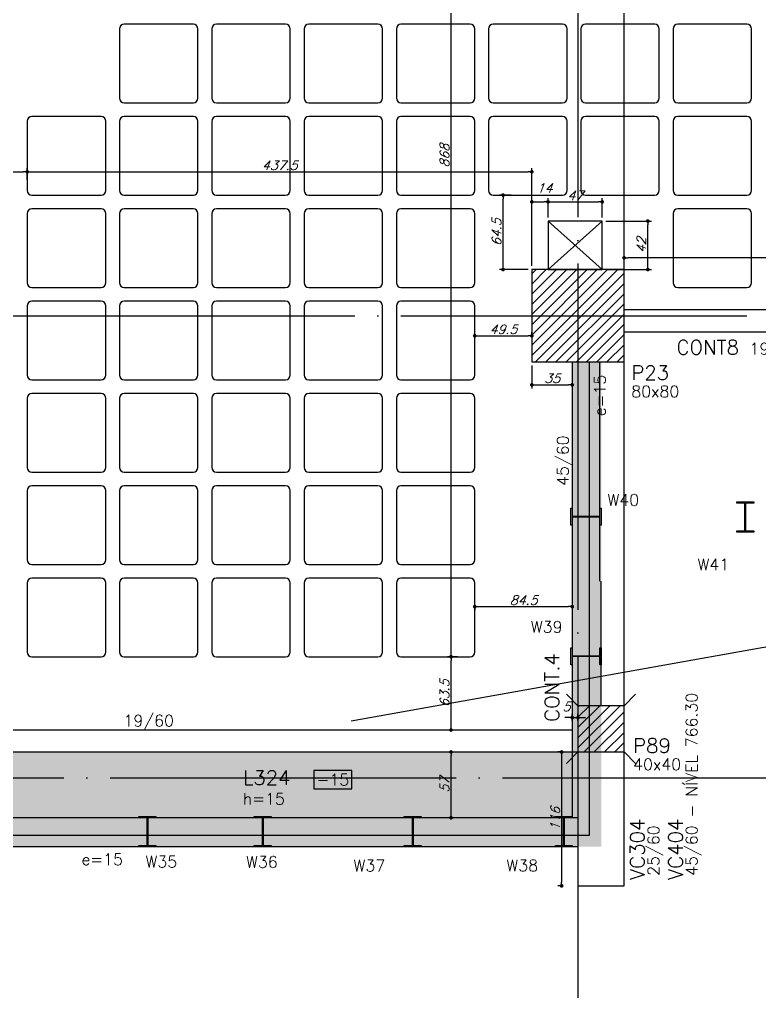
# Model space of a CAD drawing. Header units: millimetres. Extents: x -4107 to 5538, y -2094 to 2406.
# Drawn here: x -1744 to -1102, y -1070 to -228 of the extents above; entities that cross this region are included whole.
import ezdxf
from ezdxf.enums import TextEntityAlignment as Align

# ---------------------------------------------------------------- set-up
doc = ezdxf.new("R2010")
doc.units = ezdxf.units.MM
doc.header["$LTSCALE"] = 50
doc.linetypes.add('EIXO', pattern=[6.8, 6, -0.4, 0, -0.4])
for name, color, linetype in [('251', 5, 'Continuous'), ('F-AUX', 2, 'Continuous'), ('F-COTAS', 106, 'Continuous'), ('F-COTAS-FUROS', 50, 'Continuous'), ('F-CUBETA', 1, 'Continuous'), ('F-EIXO', 12, 'EIXO'), ('F-LAJES-DIM', 2, 'Continuous'), ('F-LAJES-NOME', 4, 'Continuous'), ('F-PARC-DIM', 2, 'Continuous'), ('F-PARC-NOME', 4, 'Continuous'), ('F-PERFIL - W310x52', 4, 'Continuous'), ('F-PERFIL- W250x38.5', 4, 'Continuous'), ('F-PILARES-DIM', 172, 'Continuous'), ('F-PILARES-HACH', 174, 'Continuous'), ('F-PILARES-N', 170, 'Continuous'), ('F-PILARES-NASCE', 4, 'Continuous'), ('F-PILARES-NOME', 170, 'Continuous'), ('F-PILARES-S', 170, 'Continuous'), ('F-TEXTO', 6, 'Continuous'), ('F-VIGAS', 3, 'Continuous'), ('F-VIGAS-DIM', 2, 'Continuous'), ('F-VIGAS-NOME', 4, 'Continuous'), ('F-VÃO', 1, 'Continuous')]:
    doc.layers.add(name, color=color, linetype=linetype)
doc.layers.add('F-DESNIVEL-5', color=7, linetype='Continuous', true_color=0xadd6ff)
doc.styles.add('CP-TEXT-INCL', font='simplex.shx', dxfattribs={"oblique": 20})
doc.styles.add('MCP', font='simplex.shx')
doc.styles.add('ROMANS', font='simplex.shx')
doc.styles.get("Standard").update_dxf_attribs({"font": 'txt.shx'})
doc.dimstyles.new('CP-COTAS-50', dxfattribs={"dimscale": 0.64, "dimtxt": 12.5, "dimasz": 5, "dimexe": 5, "dimexo": 5, "dimgap": 2.5, "dimtad": 1, "dimdec": 1, "dimdsep": 46, "dimtxsty": 'CP-TEXT-INCL', "dimblk1": 'DOT', "dimblk2": 'DOT', "dimsah": 1, "dimcen": 9, "dimclrd": 256, "dimclre": 256, "dimclrt": 256, "dimadec": 0, "dimazin": 0, "dimtfac": 1, "dimtdec": 1, "dimtmove": 2, "dimatfit": 3, "dimldrblk": 'DOT', "dimfxl": 0, "dimtolj": 1, "dimarcsym": 0})
pattern_1 = [(45, (0, -5000), (-4.419417, 4.419417), [])]

# ---------------------------------------------------------------- blocks, each defined once
blk = doc.blocks.new('_VAONER063650636500869008690')
at = {"layer": '251', "color": 1}
for p, q in [((30, 34), (-30, 34)), ((-34, 30), (-34, -30)), ((34, -30), (34, 30)), ((-30, -34), (30, -34))]:
    blk.add_line(p, q, dxfattribs=at)
for centre, start, end in [((-30, 30), 90, 180), ((30, 30), 0, 90), ((-30, -30), 180, 270), ((30, -30), 270, 0)]:
    blk.add_arc(centre, 4, start, end, dxfattribs=at)
blk = doc.blocks.new('*U4')
at = {"layer": 'F-LAJES-DIM', "color": 1}
blk.add_lwpolyline([(0, 0), (33, 0), (33, 16), (0, 16)], close=True, dxfattribs=at)
at = {"layer": 'F-LAJES-DIM', "style": 'MCP'}
blk.add_attdef('DIM', text='', height=10, dxfattribs=at).set_placement((16.5, 8), align=Align.MIDDLE_CENTER)
blk = doc.blocks.new('*U13')
at = {"layer": 'F-EIXO'}
blk.add_line((0, 0), (7397, 0), dxfattribs=at)
at = {"layer": 'F-TEXTO', "style": 'ROMANS'}
blk.add_attdef('EIXO', text='', height=17.5, dxfattribs=at).set_placement((-28.2072, 0), align=Align.MIDDLE_CENTER)
blk = doc.blocks.new('*U19')
at = {"layer": 'F-EIXO'}
blk.add_line((0, 0), (7484.954, 0), dxfattribs=at)
at = {"layer": 'F-TEXTO', "style": 'ROMANS'}
blk.add_attdef('EIXO', text='', height=17.5, dxfattribs=at).set_placement((-28.2072, 0), align=Align.MIDDLE_CENTER)
blk = doc.blocks.new('*U12')
at = {"layer": 'F-EIXO'}
blk.add_line((0, 0), (0, -3477.88), dxfattribs=at)
at = {"layer": 'F-TEXTO', "style": 'ROMANS'}
blk.add_attdef('EIXO', text='', height=17.5, rotation=360, dxfattribs=at).set_placement((0, 28.21), align=Align.MIDDLE_CENTER)
blk = doc.blocks.new('_DOT')
at = {"color": 0, "linetype": 'ByBlock'}
blk.add_line((-0.5, 0), (-1, 0), dxfattribs=at)
at = {"color": 0, "linetype": 'ByBlock', "const_width": 0.5}
blk.add_lwpolyline([(-0.25, 0, 1), (0.25, 0, 1)], format="xyb", close=True, dxfattribs=at)
blk = doc.blocks.new('*D28')
at = {"layer": 'DEFPOINTS', "color": 0, "linetype": 'Continuous', "transparency": 16777216}
for p in [(-3540, -934.5), (3264.5, -934.5), (3264.5, -1512.87)]:
    blk.add_point(p, dxfattribs=at)
at = {"layer": 'F-COTAS', "linetype": 'Continuous', "lineweight": -2, "transparency": 16777216}
for p, q in [((-3540, -937.7), (-3540, -1516.07)), ((3264.5, -937.7), (3264.5, -1516.07)), ((-3536.8, -1512.87), (3261.3, -1512.87))]:
    blk.add_line(p, q, dxfattribs=at)
at = {"layer": 'F-COTAS', "linetype": 'Continuous', "lineweight": -2, "transparency": 16777216, "xscale": 3.2, "yscale": 3.2, "zscale": 3.2, "rotation": 180}
blk.add_blockref('_DOT', (-3540, -1512.87), dxfattribs=at)
at = {"layer": 'F-COTAS', "linetype": 'Continuous', "lineweight": -2, "transparency": 16777216, "xscale": 3.2, "yscale": 3.2, "zscale": 3.2}
blk.add_blockref('_DOT', (3264.5, -1512.87), dxfattribs=at)
at = {"layer": 'F-COTAS', "linetype": 'Continuous', "transparency": 16777216, "insert": (-137.75, -1507.27), "char_height": 8, "attachment_point": 5, "style": 'CP-TEXT-INCL'}
blk.add_mtext('\\A1;6804.5', dxfattribs=at)
blk = doc.blocks.new('*U134')
at = {"layer": 'F-VÃO'}
for p, q in [((0, 0), (47, 42)), ((0, 42), (47, 0))]:
    blk.add_line(p, q, dxfattribs=at)
at = {"layer": 'F-VÃO', "color": 3}
blk.add_lwpolyline([(0, 0), (47, 0), (47, 42), (0, 42)], close=True, dxfattribs=at)
blk = doc.blocks.new('*D149')
at = {"layer": 'DEFPOINTS', "color": 0, "transparency": 16777216}
for p in [(-1238.5, -402.5), (-1198.98, -402.5), (-1238.5, -444.5)]:
    blk.add_point(p, dxfattribs=at)
at = {"layer": 'F-COTAS-FUROS', "lineweight": -2, "transparency": 16777216}
for p, q in [((-1235.3, -402.5), (-1195.78, -402.5)), ((-1198.98, -441.3), (-1198.98, -405.7)), ((-1235.3, -444.5), (-1195.78, -444.5))]:
    blk.add_line(p, q, dxfattribs=at)
at = {"layer": 'F-COTAS-FUROS', "lineweight": -2, "transparency": 16777216, "xscale": 3.2, "yscale": 3.2, "zscale": 3.2}
for p, rotation in [((-1198.98, -402.5), 90), ((-1198.98, -444.5), 270)]:
    blk.add_blockref('_DOT', p, dxfattribs=dict(at, rotation=rotation))
at = {"layer": 'F-COTAS-FUROS', "transparency": 16777216, "insert": (-1204.58, -423.5), "char_height": 8, "attachment_point": 5, "rotation": 90, "style": 'CP-TEXT-INCL'}
blk.add_mtext('\\A1;42', dxfattribs=at)
blk = doc.blocks.new('*D150')
at = {"layer": 'DEFPOINTS', "color": 0, "transparency": 16777216}
for p in [(-1285.5, -385.85), (-1285.5, -402.5), (-1299.5, -444.5)]:
    blk.add_point(p, dxfattribs=at)
at = {"layer": 'F-COTAS-FUROS', "lineweight": -2, "transparency": 16777216}
for p, q in [((-1299.5, -441.3), (-1299.5, -382.65)), ((-1296.3, -385.85), (-1288.7, -385.85)), ((-1285.5, -399.3), (-1285.5, -382.65))]:
    blk.add_line(p, q, dxfattribs=at)
at = {"layer": 'F-COTAS-FUROS', "lineweight": -2, "transparency": 16777216, "xscale": 3.2, "yscale": 3.2, "zscale": 3.2, "rotation": 180}
blk.add_blockref('_DOT', (-1299.5, -385.85), dxfattribs=at)
at = {"layer": 'F-COTAS-FUROS', "lineweight": -2, "transparency": 16777216, "xscale": 3.2, "yscale": 3.2, "zscale": 3.2}
blk.add_blockref('_DOT', (-1285.5, -385.85), dxfattribs=at)
at = {"layer": 'F-COTAS-FUROS', "transparency": 16777216, "insert": (-1288.57, -373.85), "char_height": 8, "attachment_point": 5, "style": 'CP-TEXT-INCL'}
blk.add_mtext('\\A1;14', dxfattribs=at)
blk = doc.blocks.new('*D151')
at = {"layer": 'DEFPOINTS', "color": 0, "transparency": 16777216}
for p in [(-1238.5, -385.85), (-1285.5, -402.5), (-1238.5, -402.5)]:
    blk.add_point(p, dxfattribs=at)
at = {"layer": 'F-COTAS-FUROS', "lineweight": -2, "transparency": 16777216}
for p, q in [((-1285.5, -399.3), (-1285.5, -382.65)), ((-1282.3, -385.85), (-1241.7, -385.85)), ((-1238.5, -399.3), (-1238.5, -382.65))]:
    blk.add_line(p, q, dxfattribs=at)
at = {"layer": 'F-COTAS-FUROS', "lineweight": -2, "transparency": 16777216, "xscale": 3.2, "yscale": 3.2, "zscale": 3.2, "rotation": 180}
blk.add_blockref('_DOT', (-1285.5, -385.85), dxfattribs=at)
at = {"layer": 'F-COTAS-FUROS', "lineweight": -2, "transparency": 16777216, "xscale": 3.2, "yscale": 3.2, "zscale": 3.2}
blk.add_blockref('_DOT', (-1238.5, -385.85), dxfattribs=at)
at = {"layer": 'F-COTAS-FUROS', "transparency": 16777216, "insert": (-1262, -380.25), "char_height": 8, "attachment_point": 5, "style": 'CP-TEXT-INCL'}
blk.add_mtext('\\A1;47', dxfattribs=at)
blk = doc.blocks.new('*D188')
at = {"layer": 'DEFPOINTS', "color": 0, "transparency": 16777216}
for p in [(-1259.5, -832.74), (-1264.5, -838.3), (-1259.5, -838.3)]:
    blk.add_point(p, dxfattribs=at)
at = {"layer": 'F-COTAS', "lineweight": -2, "transparency": 16777216}
for p, q in [((-1267.7, -832.74), (-1270.9, -832.74)), ((-1264.5, -835.1), (-1264.5, -829.54)), ((-1264.5, -832.74), (-1259.5, -832.74)), ((-1259.5, -835.1), (-1259.5, -829.54)), ((-1256.3, -832.74), (-1253.1, -832.74))]:
    blk.add_line(p, q, dxfattribs=at)
at = {"layer": 'F-COTAS', "lineweight": -2, "transparency": 16777216, "xscale": 3.2, "yscale": 3.2, "zscale": 3.2}
blk.add_blockref('_DOT', (-1264.5, -832.74), dxfattribs=at)
at = {"layer": 'F-COTAS', "lineweight": -2, "transparency": 16777216, "xscale": 3.2, "yscale": 3.2, "zscale": 3.2, "rotation": 180}
blk.add_blockref('_DOT', (-1259.5, -832.74), dxfattribs=at)
at = {"layer": 'F-COTAS', "transparency": 16777216, "insert": (-1269.64, -823.14), "char_height": 8, "attachment_point": 5, "style": 'CP-TEXT-INCL'}
blk.add_mtext('\\A1;5', dxfattribs=at)
blk = doc.blocks.new('*D189')
at = {"layer": 'DEFPOINTS', "color": 0, "transparency": 16777216}
for p in [(-1369.59, -862.5), (-1369.36, -862.5), (-1369.36, -919.5)]:
    blk.add_point(p, dxfattribs=at)
at = {"layer": 'F-COTAS', "lineweight": -2, "transparency": 16777216}
for p, q in [((-1372.56, -862.5), (-1372.79, -862.5)), ((-1369.59, -916.3), (-1369.59, -865.7)), ((-1372.56, -919.5), (-1372.79, -919.5))]:
    blk.add_line(p, q, dxfattribs=at)
at = {"layer": 'F-COTAS', "lineweight": -2, "transparency": 16777216, "xscale": 3.2, "yscale": 3.2, "zscale": 3.2}
for p, rotation in [((-1369.59, -862.5), 90), ((-1369.59, -919.5), 270)]:
    blk.add_blockref('_DOT', p, dxfattribs=dict(at, rotation=rotation))
at = {"layer": 'F-COTAS', "transparency": 16777216, "insert": (-1375.19, -891), "char_height": 8, "attachment_point": 5, "rotation": 90, "style": 'CP-TEXT-INCL'}
blk.add_mtext('\\A1;57', dxfattribs=at)
blk = doc.blocks.new('*D190')
at = {"layer": 'DEFPOINTS', "color": 0, "transparency": 16777216}
for p in [(-1369.59, -780), (-1369.59, -780), (-1369.59, -843.5)]:
    blk.add_point(p, dxfattribs=at)
at = {"layer": 'F-COTAS', "lineweight": -2, "transparency": 16777216}
blk.add_line((-1369.59, -840.3), (-1369.59, -783.2), dxfattribs=at)
at = {"layer": 'F-COTAS', "lineweight": -2, "transparency": 16777216, "xscale": 3.2, "yscale": 3.2, "zscale": 3.2}
for p, rotation in [((-1369.59, -780), 90), ((-1369.59, -843.5), 270)]:
    blk.add_blockref('_DOT', p, dxfattribs=dict(at, rotation=rotation))
at = {"layer": 'F-COTAS', "transparency": 16777216, "insert": (-1375.19, -811.75), "char_height": 8, "attachment_point": 5, "rotation": 90, "style": 'CP-TEXT-INCL'}
blk.add_mtext('\\A1;63.5', dxfattribs=at)
blk = doc.blocks.new('*D191')
at = {"layer": 'DEFPOINTS', "color": 0, "transparency": 16777216}
for p in [(-1369.59, 88), (-1360.88, 88), (-1360.88, -780)]:
    blk.add_point(p, dxfattribs=at)
at = {"layer": 'F-COTAS', "lineweight": -2, "transparency": 16777216}
for p, q in [((-1364.08, 88), (-1372.79, 88)), ((-1369.59, -776.8), (-1369.59, 84.8)), ((-1364.08, -780), (-1372.79, -780))]:
    blk.add_line(p, q, dxfattribs=at)
at = {"layer": 'F-COTAS', "lineweight": -2, "transparency": 16777216, "xscale": 3.2, "yscale": 3.2, "zscale": 3.2}
for p, rotation in [((-1369.59, 88), 90), ((-1369.59, -780), 270)]:
    blk.add_blockref('_DOT', p, dxfattribs=dict(at, rotation=rotation))
at = {"layer": 'F-COTAS', "transparency": 16777216, "insert": (-1375.19, -346), "char_height": 8, "attachment_point": 5, "rotation": 90, "style": 'CP-TEXT-INCL'}
blk.add_mtext('\\A1;868', dxfattribs=at)
blk = doc.blocks.new('*D223')
at = {"layer": 'DEFPOINTS', "color": 0, "transparency": 16777216}
for p in [(-1737, -359.84), (-1737, -369.66), (-1940, -484.5)]:
    blk.add_point(p, dxfattribs=at)
at = {"layer": 'F-COTAS', "lineweight": -2, "transparency": 16777216}
for p, q in [((-1940, -481.3), (-1940, -356.64)), ((-1936.8, -359.84), (-1740.2, -359.84)), ((-1737, -366.46), (-1737, -356.64))]:
    blk.add_line(p, q, dxfattribs=at)
at = {"layer": 'F-COTAS', "lineweight": -2, "transparency": 16777216, "xscale": 3.2, "yscale": 3.2, "zscale": 3.2, "rotation": 180}
blk.add_blockref('_DOT', (-1940, -359.84), dxfattribs=at)
at = {"layer": 'F-COTAS', "lineweight": -2, "transparency": 16777216, "xscale": 3.2, "yscale": 3.2, "zscale": 3.2}
blk.add_blockref('_DOT', (-1737, -359.84), dxfattribs=at)
at = {"layer": 'F-COTAS', "transparency": 16777216, "insert": (-1817.51, -354.24), "char_height": 8, "attachment_point": 5, "style": 'CP-TEXT-INCL'}
blk.add_mtext('\\A1;203', dxfattribs=at)
blk = doc.blocks.new('*D224')
at = {"layer": 'DEFPOINTS', "color": 0, "transparency": 16777216}
for p in [(-1737, -351.98), (-1299.5, -359.84), (-1299.5, -444.5)]:
    blk.add_point(p, dxfattribs=at)
at = {"layer": 'F-COTAS', "lineweight": -2, "transparency": 16777216}
for p, q in [((-1737, -355.18), (-1737, -363.04)), ((-1733.8, -359.84), (-1302.7, -359.84)), ((-1299.5, -441.3), (-1299.5, -356.64))]:
    blk.add_line(p, q, dxfattribs=at)
at = {"layer": 'F-COTAS', "lineweight": -2, "transparency": 16777216, "xscale": 3.2, "yscale": 3.2, "zscale": 3.2, "rotation": 180}
blk.add_blockref('_DOT', (-1737, -359.84), dxfattribs=at)
at = {"layer": 'F-COTAS', "lineweight": -2, "transparency": 16777216, "xscale": 3.2, "yscale": 3.2, "zscale": 3.2}
blk.add_blockref('_DOT', (-1299.5, -359.84), dxfattribs=at)
at = {"layer": 'F-COTAS', "transparency": 16777216, "insert": (-1518.25, -354.24), "char_height": 8, "attachment_point": 5, "style": 'CP-TEXT-INCL'}
blk.add_mtext('\\A1;437.5', dxfattribs=at)
blk = doc.blocks.new('*D225')
at = {"layer": 'DEFPOINTS', "color": 0, "transparency": 16777216}
for p in [(-1299.5, -501.92), (-1349, -506), (-1299.5, -506)]:
    blk.add_point(p, dxfattribs=at)
at = {"layer": 'F-COTAS', "lineweight": -2, "transparency": 16777216}
for p, q in [((-1349, -502.8), (-1349, -498.72)), ((-1345.8, -501.92), (-1302.7, -501.92)), ((-1299.5, -502.8), (-1299.5, -498.72))]:
    blk.add_line(p, q, dxfattribs=at)
at = {"layer": 'F-COTAS', "lineweight": -2, "transparency": 16777216, "xscale": 3.2, "yscale": 3.2, "zscale": 3.2, "rotation": 180}
blk.add_blockref('_DOT', (-1349, -501.92), dxfattribs=at)
at = {"layer": 'F-COTAS', "lineweight": -2, "transparency": 16777216, "xscale": 3.2, "yscale": 3.2, "zscale": 3.2}
blk.add_blockref('_DOT', (-1299.5, -501.92), dxfattribs=at)
at = {"layer": 'F-COTAS', "transparency": 16777216, "insert": (-1324.25, -496.32), "char_height": 8, "attachment_point": 5, "style": 'CP-TEXT-INCL'}
blk.add_mtext('\\A1;49.5', dxfattribs=at)
blk = doc.blocks.new('*D226')
at = {"layer": 'DEFPOINTS', "color": 0, "transparency": 16777216}
for p in [(-1324.48, -380), (-1314.27, -380), (-1299.5, -444.5)]:
    blk.add_point(p, dxfattribs=at)
at = {"layer": 'F-COTAS', "lineweight": -2, "transparency": 16777216}
for p, q in [((-1317.47, -380), (-1327.68, -380)), ((-1324.48, -441.3), (-1324.48, -383.2)), ((-1302.7, -444.5), (-1327.68, -444.5))]:
    blk.add_line(p, q, dxfattribs=at)
at = {"layer": 'F-COTAS', "lineweight": -2, "transparency": 16777216, "xscale": 3.2, "yscale": 3.2, "zscale": 3.2}
for p, rotation in [((-1324.48, -380), 90), ((-1324.48, -444.5), 270)]:
    blk.add_blockref('_DOT', p, dxfattribs=dict(at, rotation=rotation))
at = {"layer": 'F-COTAS', "transparency": 16777216, "insert": (-1330.08, -412.25), "char_height": 8, "attachment_point": 5, "rotation": 90, "style": 'CP-TEXT-INCL'}
blk.add_mtext('\\A1;64.5', dxfattribs=at)
blk = doc.blocks.new('*D228')
at = {"layer": 'DEFPOINTS', "color": 0, "transparency": 16777216}
for p in [(-1219.5, -434.3), (-1219.5, -444.5), (-869, -479.5)]:
    blk.add_point(p, dxfattribs=at)
at = {"layer": 'F-COTAS', "lineweight": -2, "transparency": 16777216}
for p, q in [((-1219.5, -441.3), (-1219.5, -431.1)), ((-872.2, -434.3), (-1216.3, -434.3)), ((-869, -476.3), (-869, -431.1))]:
    blk.add_line(p, q, dxfattribs=at)
at = {"layer": 'F-COTAS', "lineweight": -2, "transparency": 16777216, "xscale": 3.2, "yscale": 3.2, "zscale": 3.2, "rotation": 180}
blk.add_blockref('_DOT', (-1219.5, -434.3), dxfattribs=at)
at = {"layer": 'F-COTAS', "lineweight": -2, "transparency": 16777216, "xscale": 3.2, "yscale": 3.2, "zscale": 3.2}
blk.add_blockref('_DOT', (-869, -434.3), dxfattribs=at)
at = {"layer": 'F-COTAS', "transparency": 16777216, "insert": (-1044.25, -428.7), "char_height": 8, "attachment_point": 5, "style": 'CP-TEXT-INCL'}
blk.add_mtext('\\A1;350.5', dxfattribs=at)
blk = doc.blocks.new('*D315')
at = {"layer": 'DEFPOINTS', "color": 0, "transparency": 16777216}
for p in [(-1349, -733.55), (-1264.5, -733.55), (-1264.5, -736.57)]:
    blk.add_point(p, dxfattribs=at)
at = {"layer": 'F-COTAS', "lineweight": -2, "transparency": 16777216}
for p, q in [((-1349, -736.75), (-1349, -739.77)), ((-1345.8, -736.57), (-1267.7, -736.57)), ((-1264.5, -736.75), (-1264.5, -739.77))]:
    blk.add_line(p, q, dxfattribs=at)
at = {"layer": 'F-COTAS', "lineweight": -2, "transparency": 16777216, "xscale": 3.2, "yscale": 3.2, "zscale": 3.2, "rotation": 180}
blk.add_blockref('_DOT', (-1349, -736.57), dxfattribs=at)
at = {"layer": 'F-COTAS', "lineweight": -2, "transparency": 16777216, "xscale": 3.2, "yscale": 3.2, "zscale": 3.2}
blk.add_blockref('_DOT', (-1264.5, -736.57), dxfattribs=at)
at = {"layer": 'F-COTAS', "transparency": 16777216, "insert": (-1306.75, -730.97), "char_height": 8, "attachment_point": 5, "style": 'CP-TEXT-INCL'}
blk.add_mtext('\\A1;84.5', dxfattribs=at)
blk = doc.blocks.new('*D316')
at = {"layer": 'DEFPOINTS', "color": 0, "transparency": 16777216}
for p in [(-1299.5, -524.5), (-1264.5, -535.2), (-1264.5, -544.4)]:
    blk.add_point(p, dxfattribs=at)
at = {"layer": 'F-COTAS', "lineweight": -2, "transparency": 16777216}
for p, q in [((-1299.5, -527.7), (-1299.5, -547.6)), ((-1264.5, -538.4), (-1264.5, -547.6)), ((-1296.3, -544.4), (-1267.7, -544.4))]:
    blk.add_line(p, q, dxfattribs=at)
at = {"layer": 'F-COTAS', "lineweight": -2, "transparency": 16777216, "xscale": 3.2, "yscale": 3.2, "zscale": 3.2, "rotation": 180}
blk.add_blockref('_DOT', (-1299.5, -544.4), dxfattribs=at)
at = {"layer": 'F-COTAS', "lineweight": -2, "transparency": 16777216, "xscale": 3.2, "yscale": 3.2, "zscale": 3.2}
blk.add_blockref('_DOT', (-1264.5, -544.4), dxfattribs=at)
at = {"layer": 'F-COTAS', "transparency": 16777216, "insert": (-1282, -538.8), "char_height": 8, "attachment_point": 5, "style": 'CP-TEXT-INCL'}
blk.add_mtext('\\A1;35', dxfattribs=at)
blk = doc.blocks.new('A$C44D756D9')
at = {"layer": 'F-PERFIL- W250x38.5', "linetype": 'Continuous'}
for p, q in [((2203.16, -2136.48), (2203.16, -2135.36)), ((2203.16, -2135.36), (2217.86, -2135.36)), ((2210.18, -2136.48), (2203.16, -2136.48)), ((2210.18, -2160.44), (2210.18, -2136.48)), ((2217.86, -2136.48), (2210.84, -2136.48)), ((2210.84, -2136.48), (2210.84, -2160.44)), ((2217.86, -2135.36), (2217.86, -2136.48)), ((2059.39, -2155.49), (2059.39, -2140.79)), ((2059.39, -2140.79), (2060.51, -2140.79)), ((2060.51, -2140.79), (2060.51, -2147.81)), ((2060.51, -2147.81), (2084.47, -2147.81)), ((2084.47, -2147.81), (2084.47, -2140.79)), ((2084.47, -2140.79), (2085.59, -2140.79)), ((2085.59, -2140.79), (2085.59, -2155.49)), ((2060.51, -2155.49), (2059.39, -2155.49)), ((2084.47, -2148.47), (2060.51, -2148.47)), ((2060.51, -2148.47), (2060.51, -2155.49)), ((2084.47, -2155.49), (2084.47, -2148.47)), ((2085.59, -2155.49), (2084.47, -2155.49)), ((2203.16, -2161.56), (2203.16, -2160.44)), ((2203.16, -2160.44), (2210.18, -2160.44)), ((2217.86, -2161.56), (2203.16, -2161.56)), ((2210.84, -2160.44), (2217.86, -2160.44)), ((2217.86, -2160.44), (2217.86, -2161.56)), ((2059.39, -2276.42), (2059.39, -2261.72)), ((2059.39, -2261.72), (2060.51, -2261.72)), ((2060.51, -2261.72), (2060.51, -2268.74)), ((2084.47, -2268.74), (2084.47, -2261.72)), ((2084.47, -2261.72), (2085.59, -2261.72)), ((2085.59, -2261.72), (2085.59, -2276.42)), ((2060.51, -2268.74), (2084.47, -2268.74)), ((2084.47, -2269.4), (2060.51, -2269.4)), ((2060.51, -2269.4), (2060.51, -2276.42)), ((2084.47, -2276.42), (2084.47, -2269.4)), ((2060.51, -2276.42), (2059.39, -2276.42)), ((2085.59, -2276.42), (2084.47, -2276.42)), ((1684.85, -2407.95), (1699.55, -2407.95)), ((1684.85, -2409.07), (1684.85, -2407.95)), ((1699.55, -2407.95), (1699.55, -2409.07)), ((1784.85, -2408.01), (1799.55, -2408.01)), ((1784.85, -2409.13), (1784.85, -2408.01)), ((1799.55, -2408.01), (1799.55, -2409.13)), ((1914.86, -2408.01), (1929.56, -2408.01)), ((1914.86, -2409.13), (1914.86, -2408.01)), ((1929.56, -2408.01), (1929.56, -2409.13)), ((2045.86, -2407.95), (2060.56, -2407.95)), ((2045.86, -2409.07), (2045.86, -2407.95)), ((2060.56, -2407.95), (2060.56, -2409.07)), ((1691.87, -2409.07), (1684.85, -2409.07)), ((1691.87, -2433.03), (1691.87, -2409.07)), ((1699.55, -2409.07), (1692.53, -2409.07)), ((1692.53, -2409.07), (1692.53, -2433.03)), ((1791.87, -2409.13), (1784.85, -2409.13)), ((1791.87, -2433.09), (1791.87, -2409.13)), ((1799.55, -2409.13), (1792.53, -2409.13)), ((1792.53, -2409.13), (1792.53, -2433.09)), ((1921.88, -2409.13), (1914.86, -2409.13)), ((1921.88, -2433.09), (1921.88, -2409.13)), ((1929.56, -2409.13), (1922.54, -2409.13)), ((1922.54, -2409.13), (1922.54, -2433.09)), ((2052.88, -2409.07), (2045.86, -2409.07)), ((2052.88, -2433.03), (2052.88, -2409.07)), ((2060.56, -2409.07), (2053.54, -2409.07)), ((2053.54, -2409.07), (2053.54, -2433.03)), ((1684.85, -2434.15), (1684.85, -2433.03)), ((1684.85, -2433.03), (1691.87, -2433.03)), ((1699.55, -2434.15), (1684.85, -2434.15)), ((1692.53, -2433.03), (1699.55, -2433.03)), ((1699.55, -2433.03), (1699.55, -2434.15)), ((1784.85, -2434.21), (1784.85, -2433.09)), ((1784.85, -2433.09), (1791.87, -2433.09)), ((1799.55, -2434.21), (1784.85, -2434.21)), ((1792.53, -2433.09), (1799.55, -2433.09)), ((1799.55, -2433.09), (1799.55, -2434.21)), ((1914.86, -2434.21), (1914.86, -2433.09)), ((1914.86, -2433.09), (1921.88, -2433.09)), ((1929.56, -2434.21), (1914.86, -2434.21)), ((1922.54, -2433.09), (1929.56, -2433.09)), ((1929.56, -2433.09), (1929.56, -2434.21)), ((2045.86, -2434.15), (2045.86, -2433.03)), ((2045.86, -2433.03), (2052.88, -2433.03)), ((2060.56, -2434.15), (2045.86, -2434.15)), ((2053.54, -2433.03), (2060.56, -2433.03)), ((2060.56, -2433.03), (2060.56, -2434.15))]:
    blk.add_line(p, q, dxfattribs=at)
for points in [[(2217.86, -2161.56), (2203.16, -2161.56), (2203.16, -2160.44), (2210.18, -2160.44), (2210.18, -2136.48), (2203.16, -2136.48), (2203.16, -2135.36), (2217.86, -2135.36), (2217.86, -2136.48), (2210.84, -2136.48), (2210.84, -2160.44), (2217.86, -2160.44)], [(2059.39, -2155.49), (2059.39, -2140.79), (2060.51, -2140.79), (2060.51, -2147.81), (2084.47, -2147.81), (2084.47, -2140.79), (2085.59, -2140.79), (2085.59, -2155.49), (2084.47, -2155.49), (2084.47, -2148.47), (2060.51, -2148.47), (2060.51, -2155.49)], [(2059.39, -2276.42), (2059.39, -2261.72), (2060.51, -2261.72), (2060.51, -2268.74), (2084.47, -2268.74), (2084.47, -2261.72), (2085.59, -2261.72), (2085.59, -2276.42), (2084.47, -2276.42), (2084.47, -2269.4), (2060.51, -2269.4), (2060.51, -2276.42)], [(1684.85, -2407.95), (1699.55, -2407.95), (1699.55, -2409.07), (1692.53, -2409.07), (1692.53, -2433.03), (1699.55, -2433.03), (1699.55, -2434.15), (1684.85, -2434.15), (1684.85, -2433.03), (1691.87, -2433.03), (1691.87, -2409.07), (1684.85, -2409.07)], [(1784.85, -2408.01), (1799.55, -2408.01), (1799.55, -2409.13), (1792.53, -2409.13), (1792.53, -2433.09), (1799.55, -2433.09), (1799.55, -2434.21), (1784.85, -2434.21), (1784.85, -2433.09), (1791.87, -2433.09), (1791.87, -2409.13), (1784.85, -2409.13)], [(1914.86, -2408.01), (1929.56, -2408.01), (1929.56, -2409.13), (1922.54, -2409.13), (1922.54, -2433.09), (1929.56, -2433.09), (1929.56, -2434.21), (1914.86, -2434.21), (1914.86, -2433.09), (1921.88, -2433.09), (1921.88, -2409.13), (1914.86, -2409.13)], [(2045.86, -2407.95), (2060.56, -2407.95), (2060.56, -2409.07), (2053.54, -2409.07), (2053.54, -2433.03), (2060.56, -2433.03), (2060.56, -2434.15), (2045.86, -2434.15), (2045.86, -2433.03), (2052.88, -2433.03), (2052.88, -2409.07), (2045.86, -2409.07)]]:
    blk.add_lwpolyline(points, close=True, dxfattribs=at)
at = {"layer": 'F-PILARES-NOME'}
for s, p in [('W40', (2091.06, -2138.6)), ('W41', (2169.16, -2194.55)), ('W39', (2024.62, -2248.63)), ('W35', (1690.55, -2452.13)), ('W36', (1777.74, -2452.34)), ('W37', (1870.87, -2455.43)), ('W38', (2003.47, -2455.37))]:
    blk.add_text(s, height=10, dxfattribs=at).set_placement(p)
blk = doc.blocks.new('*D415')
at = {"layer": 'DEFPOINTS', "color": 0, "transparency": 16777216}
for p in [(-1259.5, -862.5), (-1273.68, -978.5), (-1259.5, -978.5)]:
    blk.add_point(p, dxfattribs=at)
at = {"layer": 'F-COTAS', "lineweight": -2, "transparency": 16777216}
for p, q in [((-1273.26, -862.5), (-1276.88, -862.5)), ((-1273.68, -865.7), (-1273.68, -975.3)), ((-1273.26, -978.5), (-1276.88, -978.5))]:
    blk.add_line(p, q, dxfattribs=at)
at = {"layer": 'F-COTAS', "lineweight": -2, "transparency": 16777216, "xscale": 3.2, "yscale": 3.2, "zscale": 3.2}
for p, rotation in [((-1273.68, -862.5), 90), ((-1273.68, -978.5), 270)]:
    blk.add_blockref('_DOT', p, dxfattribs=dict(at, rotation=rotation))
at = {"layer": 'F-COTAS', "transparency": 16777216, "insert": (-1279.28, -920.5), "char_height": 8, "attachment_point": 5, "rotation": 90, "style": 'CP-TEXT-INCL'}
blk.add_mtext('\\A1;116', dxfattribs=at)

msp = doc.modelspace()

# ---------------------------------------------------------------- hatches: boundary and pattern name
at = {"layer": 'F-DESNIVEL-5', "linetype": 'Continuous'}
msp.add_hatch(color=256, dxfattribs=at).paths.add_polyline_path([(-1239.406, -944.5), (-2325.15, -944.5), (-2325.15, -919.5), (-1264.515, -919.57), (-1264.485, -524.5), (-1239.406, -524.5)])
at = {"layer": 'F-PILARES-HACH', "linetype": 'Continuous'}
h = msp.add_hatch(dxfattribs=at)
h.set_pattern_fill('ANSI31', color=256, scale=50, style=0)
h.set_pattern_definition(pattern_1)
h.paths.add_polyline_path([(-1299.5, -524.5), (-1219.5, -524.5), (-1219.5, -444.5), (-1299.5, -444.5)], flags=16)
h = msp.add_hatch(dxfattribs=at)
h.set_pattern_fill('ANSI31', color=256, scale=50, style=0)
h.set_pattern_definition(pattern_1)
h.paths.add_polyline_path([(-1259.5, -862.5), (-1219.5, -862.5), (-1219.5, -822.5), (-1259.5, -822.5)], flags=16)

# ---------------------------------------------------------------- linework, layer by layer
at = {"layer": 'F-AUX', "color": 1}
for points in [[(-1219.5, -680.111), (-1219.5, -26), (-869, -26)], [(-671.623, -687.79), (-1018.007, -754.364), (-1029, -729.218), (-1029, -783.797), (-1041.589, -761.777), (-1456.27, -835.705)]]:
    msp.add_lwpolyline(points, dxfattribs=at)
at = {"layer": 'F-DESNIVEL-5', "linetype": 'Continuous'}
for points in [[(-1289.5, -919.5), (-1259.5, -862.5), (-1910, -862.5)], [(-1289.5, -919.5), (-1910, -862.5), (-1289.5, -919.5)], [(-1289.5, -919.5), (-1910, -862.5), (-1910, -919.5)], [(-1289.5, -919.5), (-1259.5, -919.5), (-1259.5, -862.5)], [(-1289.5, -919.5), (-1259.5, -862.5), (-1289.5, -919.5)]]:
    msp.add_solid(points, dxfattribs=at)
at = {"layer": 'F-PILARES-N'}
msp.add_lwpolyline([(-1259.5, -862.5), (-1219.5, -862.5), (-1219.5, -822.5), (-1259.5, -822.5), (-1259.5, -862.5)], dxfattribs=at)
at = {"layer": 'F-PILARES-NASCE'}
for p, q in [((-1259.5, -822.5), (-1269.5, -812.5)), ((-1219.5, -822.5), (-1209.5, -812.5)), ((-1259.5, -862.5), (-1269.5, -872.5)), ((-1219.5, -862.5), (-1209.5, -872.5))]:
    msp.add_line(p, q, dxfattribs=at)
at = {"layer": 'F-PILARES-S', "linetype": 'Continuous'}
msp.add_lwpolyline([(-1299.5, -524.5), (-1219.5, -524.5), (-1219.5, -444.5), (-1299.5, -444.5), (-1299.5, -524.5)], dxfattribs=at)
at = {"layer": 'F-VIGAS'}
for points in [[(-3290, 1674.5), (-3309.843, 1674.5), (-3550, 1434.343), (-3550, -944.5), (-1259.5, -944.5)], [(-3540, 1430.201), (-3540, -934.5), (-1249.5, -934.5)], [(-1259.5, -919.5), (-3525, -919.5), (-3525, 1423.988)], [(-869, -479.5), (-1219.5, -479.5)], [(-1219.5, -498.5), (-869, -498.5)], [(-1264.5, -524.5), (-1264.5, -843.5)], [(-1264.5, -524.5), (-1264.5, -919.5)], [(-1249.5, -934.5), (-1249.5, -524.5)], [(-1240.5, -714.5), (-1240.5, -524.5)], [(-1219.5, -714.5), (-1219.5, -524.5)], [(-1239.5, -822.5), (-1239.5, -714.5)], [(-1219.5, -822.5), (-1219.5, -714.5)], [(-1264.5, -843.5), (-1910, -843.5)], [(-1910, -862.5), (-1259.5, -862.5)], [(-1259.5, -862.5), (-1259.5, -978.5)], [(-1219.5, -978.5), (-1219.5, -862.5)], [(-1259.5, -978.5), (-1219.5, -978.5)]]:
    msp.add_lwpolyline(points, dxfattribs=at)

# ---------------------------------------------------------------- block references
at = {"layer": 'F-CUBETA'}
for p in [(-1623, -266), (-1543, -266), (-1463, -266), (-1383, -266), (-1303, -266), (-1223, -266), (-1143, -266), (-1703, -346), (-1623, -346), (-1543, -346), (-1463, -346), (-1383, -346), (-1303, -346), (-1223, -346), (-1143, -346), (-1703, -426), (-1623, -426), (-1543, -426), (-1463, -426), (-1383, -426), (-1143, -426), (-1703, -506), (-1623, -506), (-1543, -506), (-1463, -506), (-1383, -506), (-1703, -586), (-1623, -586), (-1543, -586), (-1463, -586), (-1383, -586), (-1703, -666), (-1623, -666), (-1543, -666), (-1463, -666), (-1383, -666), (-1703, -746), (-1623, -746), (-1543, -746), (-1463, -746), (-1383, -746)]:
    msp.add_blockref('_VAONER063650636500869008690', p, dxfattribs=at)
at = {"layer": 'F-EIXO', "linetype": 'Continuous'}
for name, p in [('*U12', (-1259.5, 1941.357)), ('*U19', (-3793.715, -484.5)), ('*U13', (-3705.761, -885))]:
    msp.add_blockref(name, p, dxfattribs=at)
at = {"layer": 'F-LAJES-DIM', "linetype": 'Continuous'}
msp.add_blockref('*U4', (-1488.494, -894.459), dxfattribs=at).add_auto_attribs({'DIM': '-15'})
at = {"layer": 'F-PERFIL - W310x52'}
msp.add_blockref('A$C44D756D9', (-3325, 1489.5), dxfattribs=at)
at = {"layer": 'F-VÃO'}
msp.add_blockref('*U134', (-1285.5, -444.5), dxfattribs=at)

# ---------------------------------------------------------------- texts
at = {"layer": 'F-LAJES-DIM', "linetype": 'Continuous', "style": 'ROMANS'}
msp.add_text('h=15', height=10, dxfattribs=at).set_placement((-1550.068, -908.094))
at = {"layer": 'F-LAJES-NOME', "linetype": 'Continuous', "style": 'ROMANS'}
msp.add_text('L324', height=12.5, dxfattribs=at).set_placement((-1550.068, -891.094))
at = {"layer": 'F-PARC-DIM', "style": 'MCP'}
for s, p in [('19/1085', (-1110.788, -518.11)), ('e=15', (-1690.028, -960.576))]:
    msp.add_text(s, height=10, dxfattribs=at).set_placement(p)
msp.add_text('e=15', height=10, rotation=90, dxfattribs=at).set_placement((-1235.534, -571.712))
at = {"layer": 'F-PARC-NOME', "style": 'MCP'}
msp.add_text('CONT8', height=12.5, dxfattribs=at).set_placement((-1174.087, -518.11))
msp.add_text('CONT.4', height=12.5, rotation=90, dxfattribs=at).set_placement((-1275.852, -836.394))
at = {"layer": 'F-PILARES-DIM', "linetype": 'Continuous'}
for s, style, p in [('80x80', 'ROMANS', (-1213.25, -555.125)), ('40x40', 'MCP', (-1211.68, -878.209))]:
    msp.add_text(s, height=10, dxfattribs=dict(at, style=style)).set_placement(p)
at = {"layer": 'F-PILARES-NOME', "linetype": 'Continuous'}
for s, style, p in [('P23', 'ROMANS', (-1213.25, -540.125)), ('P89', 'MCP', (-1211.68, -863.209))]:
    msp.add_text(s, height=12.5, dxfattribs=dict(at, style=style)).set_placement(p)
at = {"layer": 'F-VIGAS-DIM', "linetype": 'Continuous', "style": 'MCP'}
for s, p in [('45/60', (-1267.625, -632)), ('45/60 - NÍVEL 766.30', (-1155.86, -969.832)), ('25/60', (-1189.023, -969.832))]:
    msp.add_text(s, height=10, rotation=90, dxfattribs=at).set_placement(p)
at = {"layer": 'F-VIGAS-DIM', "linetype": 'Continuous', "style": 'ROMANS'}
msp.add_text('19/60', height=10, dxfattribs=at).set_placement((-1653.547, -840.375))
at = {"layer": 'F-VIGAS-NOME', "linetype": 'Continuous', "style": 'MCP'}
for s, p in [('VC304', (-1201.845, -973.389)), ('VC404', (-1168.682, -973.389))]:
    msp.add_text(s, height=12.5, rotation=90, dxfattribs=at).set_placement(p)

# ---------------------------------------------------------------- dimensions: what is measured, and where the dimension line sits
at = {"layer": 'F-COTAS'}
for base, p1, p2, override, picture, middle in [((-1369.585, 88), (-1360.88, -780), (-1360.88, 88), {"dimscale": 0.64, "dimfxl": 7.5}, '*D191', (-1375.185, -346)), ((-1324.481, -380), (-1299.5, -444.5), (-1314.269, -380), {"dimscale": 0.64, "dimfxl": 7.5}, '*D226', (-1330.081, -412.25)), ((-1369.585, -780), (-1369.585, -843.5), (-1369.585, -780), {"dimscale": 0.64, "dimfxl": 7.5}, '*D190', (-1375.185, -811.75)), ((-1369.585, -862.5), (-1369.357, -919.5), (-1369.357, -862.5), {"dimscale": 0.64, "dimfxl": 7.5}, '*D189', (-1375.185, -891)), ((-1273.683, -978.5), (-1259.5, -862.5), (-1259.5, -978.5), {"dimfxl": 0.656168, "dimfxlon": 1, "dimarcsym": 2}, '*D415', (-1279.283, -920.5))]:
    dim = msp.add_linear_dim(base=base, p1=p1, p2=p2, angle=90, dimstyle='CP-COTAS-50', override=override, dxfattribs=at)
    dim.commit()
    dim.dimension.update_dxf_attribs({"geometry": picture, "text_midpoint": middle})
for base, p1, p2, picture, middle in [((-1737, -359.842), (-1940, -484.5), (-1737, -369.659), '*D223', (-1817.513, -354.242)), ((-1259.5, -832.739), (-1264.5, -838.296), (-1259.5, -838.296), '*D188', (-1269.639, -823.139))]:
    dim = msp.add_linear_dim(base=base, p1=p1, p2=p2, dimstyle='CP-COTAS-50', override={"dimscale": 0.64, "dimfxl": 7.5}, dxfattribs=at)
    dim.commit()
    dim.dimension.update_dxf_attribs({"geometry": picture, "text_midpoint": middle, "dimtype": 160})
for base, p1, p2, picture, middle in [((-1299.5, -359.842), (-1737, -351.983), (-1299.5, -444.5), '*D224', (-1518.25, -354.242)), ((-1219.5, -434.297), (-869, -479.5), (-1219.5, -444.5), '*D228', (-1044.25, -428.697)), ((-1299.5, -501.917), (-1349, -506), (-1299.5, -506), '*D225', (-1324.25, -496.317)), ((-1264.5, -544.404), (-1299.5, -524.5), (-1264.5, -535.199), '*D316', (-1282, -538.804)), ((-1264.5, -736.574), (-1349, -733.546), (-1264.5, -733.546), '*D315', (-1306.75, -730.974))]:
    dim = msp.add_linear_dim(base=base, p1=p1, p2=p2, dimstyle='CP-COTAS-50', override={"dimscale": 0.64, "dimfxl": 7.5}, dxfattribs=at)
    dim.commit()
    dim.dimension.update_dxf_attribs({"geometry": picture, "text_midpoint": middle})
at = {"layer": 'F-COTAS', "linetype": 'Continuous'}
dim = msp.add_linear_dim(base=(3264.5, -1512.867), p1=(-3540, -934.5), p2=(3264.5, -934.5), dimstyle='CP-COTAS-50', dxfattribs=at)
dim.commit()
dim.dimension.update_dxf_attribs({"geometry": '*D28', "text_midpoint": (-137.75, -1507.267)})
at = {"layer": 'F-COTAS-FUROS'}
dim = msp.add_linear_dim(base=(-1285.5, -385.847), p1=(-1299.5, -444.5), p2=(-1285.5, -402.5), dimstyle='CP-COTAS-50', override={"dimfxl": 7.5}, dxfattribs=at)
dim.commit()
dim.dimension.update_dxf_attribs({"geometry": '*D150', "text_midpoint": (-1288.575, -373.847), "dimtype": 160})
dim = msp.add_linear_dim(base=(-1238.5, -385.847), p1=(-1285.5, -402.5), p2=(-1238.5, -402.5), dimstyle='CP-COTAS-50', override={"dimfxl": 7.5}, dxfattribs=at)
dim.commit()
dim.dimension.update_dxf_attribs({"geometry": '*D151', "text_midpoint": (-1262, -380.247)})
dim = msp.add_linear_dim(base=(-1198.977, -402.5), p1=(-1238.5, -444.5), p2=(-1238.5, -402.5), angle=90, dimstyle='CP-COTAS-50', override={"dimfxl": 7.5}, dxfattribs=at)
dim.commit()
dim.dimension.update_dxf_attribs({"geometry": '*D149', "text_midpoint": (-1204.577, -423.5)})

doc.saveas('drawing.dxf')
